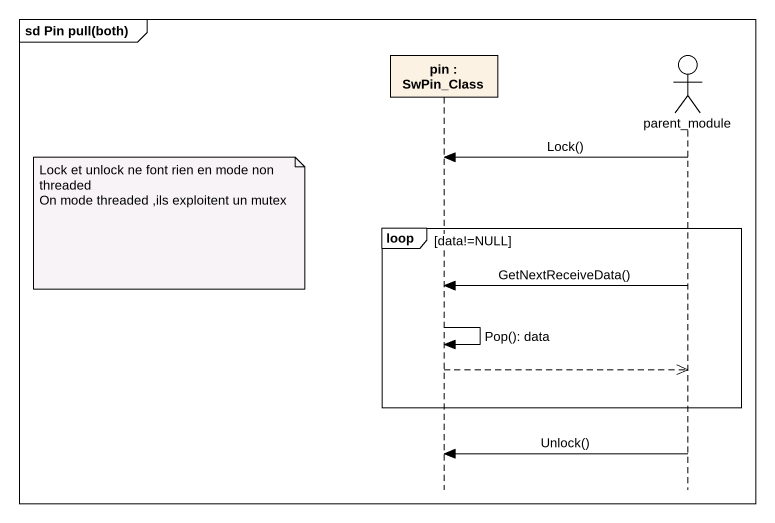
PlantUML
@startuml
mainframe sd Pin pull(both)
hide footbox
participant "pin : SwPin_Class" as pin
actor parent_module

parent_module -> pin : Lock()
note left of pin
  Lock et unlock ne font rien en mode non threaded
  On mode threaded ,ils exploitent un mutex
end note
loop data!=NULL
  parent_module -> pin : GetNextReceiveData()
  pin -> pin : Pop(): data
  pin -->> parent_module
end
parent_module -> pin : Unlock()
@enduml
